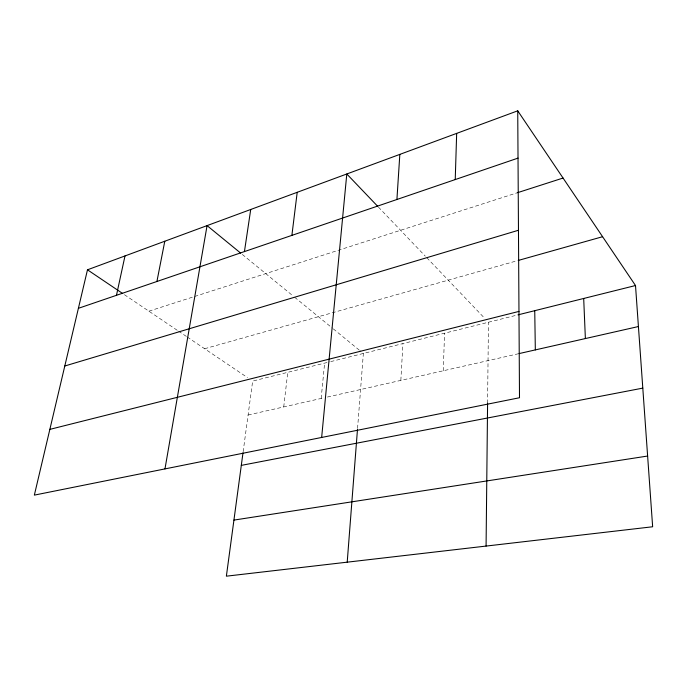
<?xml version="1.0" encoding="UTF-8"?>
<svg xmlns="http://www.w3.org/2000/svg" width="687" height="687" viewBox="0 0 687 687"><rect width="100%" height="100%" fill="white"/><g stroke="black" fill="none" stroke-linecap="round" stroke-linejoin="round"><path stroke-width="0.52" stroke-dasharray="3.44 2.58" d="M487.59 403.14L488.44 322.246M443.27 370.774L444.558 333.195M400.839 380.392L402.925 343.586M357.558 428.482L363.363 353.462L360.134 350.817M321.164 398.451L324.616 363.131M283.722 406.944L287.759 372.328M243.146 451.737L252.661 381.087L329.708 361.86M148.899 311.177L193.674 296.784M194.67 296.466L517.466 192.704M204.64 348.73L517.182 260.751M330.73 361.602L518.281 314.792M248.093 415.017L323.242 397.979M327.39 397.043L517.852 353.865M124.424 294.689L177.632 330.541M178.508 331.125L186.349 336.407M187.216 336.999L247.475 377.592M242.288 254.43L292.98 295.882M294.62 297.231L332.482 328.206M333.315 328.875L359.327 350.164M378.417 207.079L425.279 256.139M426.764 257.685L484.842 318.476"/><path stroke-width="1.03" d="M486.078 546.071L487.59 403.14M455.232 179.565L456.666 133.39M396.914 199.496L399.834 154.386M347.21 562.172L357.472 429.538M321.653 437.456L346.798 173.983L377.678 206.306M291.889 235.375L297.205 192.308M243 452.785L226.375 576.178L652.65 526.766L635.509 285.534L517.732 110.822L87.481 269.802L34.35 495.121L519.501 397.747L517.732 110.822M244.435 251.588L250.721 209.483M164.974 468.903L207.07 225.611L240.673 253.108M156.911 281.49L164.786 241.24M116.472 295.307L124.991 255.942M78.404 308.317L518.024 158.113M517.466 192.704L563.048 178.045M64.801 365.999L518.47 230.257M518.204 260.459L602.593 236.706M49.85 429.375L518.968 311.409M518.281 314.792L635.509 285.534M518.874 353.633L638.421 326.54M241.309 465.382L642.8 388.121M233.932 520.093L647.626 456.039M87.481 269.802L122.672 293.512M583.692 298.467L585.376 338.562M534.744 310.687L535.328 349.906"/></g></svg>
